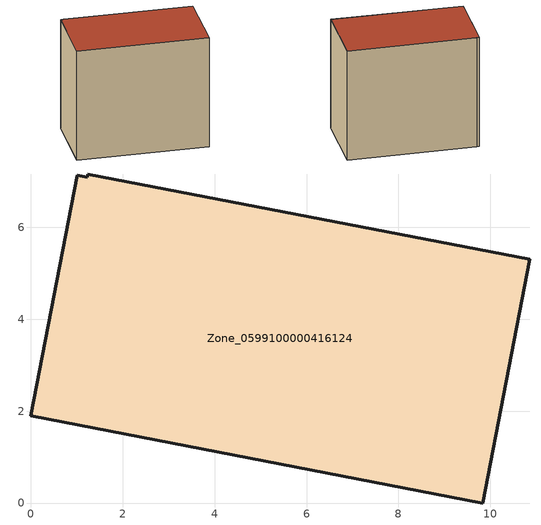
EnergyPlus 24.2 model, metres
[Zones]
Zone_0599100000416124
 floor ground (C_G): 1.24,7.16 10.86,5.3 9.83,0 0,1.9 1.01,7.14 1.23,7.09 z0
 wall outside (C_F): 9.83,0 10.86,5.3 1.24,7.16 1.23,7.09 1.01,7.14 0,1.9 9.83,0 z0:8.96
 roof outside (C_R): 10.86,5.3 1.24,7.16 1.23,7.09 1.01,7.14 0,1.9 9.83,0 z8.96
[BUILDING]
Pand.0599100000416124: North Axis=0; Terrain=City; Loads Convergence Tolerance Value=0.04; Temperature Convergence Tolerance Value=0.4; Solar Distribution=FullExterior; Maximum Number of Warmup Days=25; Minimum Number of Warmup Days=1
[Site:Location]
Rotterdam.The.Hague.AP_ZH_NLD Design_Conditions: Latitude=51.96; Longitude=4.45; Time Zone=1; Elevation=-4.5
[SITE:GROUNDTEMPERATURE:BUILDINGSURFACE]
18, 18, 18, 18, 18, 18, 18, 18, 18, 18, 18, 18
[MATERIAL] Thermal Absorptance=0.9; Solar Absorptance=0.7; Visible Absorptance=0.7
Name | Roughness | Thickness | Conductivity | Density | Specific Heat
G.TI.1992-2005 | MediumSmooth | 0.15 | 0.06 | 540 | 1210
F.TI.1992-2005 | Rough | 0.3 | 0.12 | 1920 | 840
R.TI.1992-2005 | MediumRough | 0.2 | 0.08 | 1500 | 1000
[CONSTRUCTION]
C_G: G.TI.1992-2005
C_F: F.TI.1992-2005
C_R: R.TI.1992-2005
[ZONE]
Zone_0599100000416124: Type=1; Multiplier=1; Ceiling Height=Autocalculate; Volume=Autocalculate; Floor Area=autocalculate; Part of Total Floor Area=Yes
[ZONEINFILTRATION:DESIGNFLOWRATE]
Infil_Zone_0599100000416124: Zone or ZoneList or Space or SpaceList=Zone_0599100000416124; Schedule=AlwaysOn; Design Flow Rate Calculation Method=Flow/Area; Flow Rate per Floor Area=0.0015; Constant Term Coefficient=1; Temperature Term Coefficient=0; Velocity Term Coefficient=0; Velocity Squared Term Coefficient=0
[HVACTEMPLATE:ZONE:IDEALLOADSAIRSYSTEM]
Zone_0599100000416124: Maximum Heating Supply Air Temperature=50; Minimum Cooling Supply Air Temperature=13; Maximum Heating Supply Air Humidity Ratio=0.0156; Minimum Cooling Supply Air Humidity Ratio=0.0077; Heating Limit=NoLimit; Cooling Limit=NoLimit; Dehumidification Control Type=ConstantSensibleHeatRatio; Cooling Sensible Heat Ratio=0.7; Dehumidification Setpoint=60; Humidification Control Type=None; Humidification Setpoint=30; Outdoor Air Method=None; Outdoor Air Flow Rate per Person=0.00944; Outdoor Air Flow Rate per Zone Floor Area=0; Outdoor Air Flow Rate per Zone=0; Demand Controlled Ventilation Type=None; Outdoor Air Economizer Type=NoEconomizer; Heat Recovery Type=None; Sensible Heat Recovery Effectiveness=0.7; Latent Heat Recovery Effectiveness=0.65
[ZONECONTROL:THERMOSTAT]
ThermostatControl_Zone_0599100000416124: Zone or ZoneList=Zone_0599100000416124; Control Type Schedule=DualSetpointControlType; Control 1=Thermostat_Zone_0599100000416124; Temperature Difference Between Cutout And Setpoint=0
[THERMOSTATSETPOINT:DUALSETPOINT]
Thermostat_Zone_0599100000416124: Heating Setpoint Temperature Schedule=HeatingSetpoint_Zone_0599100000416124; Cooling Setpoint Temperature Schedule=CoolingSetpoint_Zone_0599100000416124
[SCHEDULE:COMPACT]
HeatingSetpoint_Zone_0599100000416124: Through: 12/31, For: AllDays, Until: 24:00, 21
CoolingSetpoint_Zone_0599100000416124: Through: 12/31, For: AllDays, Until: 24:00, 24
DualSetpointControlType: Through: 12/31, For: AllDays, Until: 24:00, 4
AlwaysOn: Through: 12/31, For: AllDays, Until: 24:00, 1
